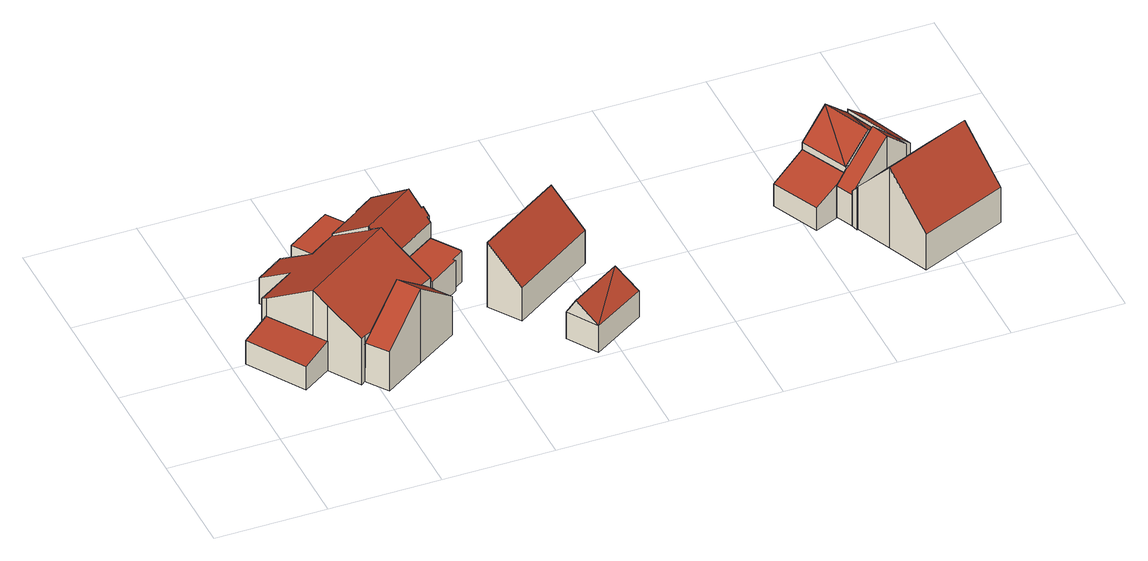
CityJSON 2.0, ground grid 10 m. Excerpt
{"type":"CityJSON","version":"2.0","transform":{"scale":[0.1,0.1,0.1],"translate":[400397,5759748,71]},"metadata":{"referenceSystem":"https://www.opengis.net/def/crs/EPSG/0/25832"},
"CityObjects":{
"building1":{"type":"Building","attributes":{"Gemeindeschluessel":"05515000","Geometrietyp2DReferenz":"3000","function":"31001_1000"},"address":[{"country":"Germany","locality":"Münster","thoroughfareNumber":"55","thoroughfareName":"Twerenfeldweg"}],"children":["building1-1","building1-2","building1-3","building1-4","building1-5","building1-6"]},
"building1-1":{"type":"BuildingPart","attributes":{"roofType":"1000","measuredHeight":3.1},"parents":["building1"],"geometry":[{"type":"Solid","lod":"2","boundaries":[[[[0,1,2,3]],[[4,5,1,0]],[[6,7,5,4]],[[8,9,7,6]],[[10,11,12,13]],[[14,15,11,10]],[[3,2,15,14]],[[10,13,8,6,4,0,3,14]],[[1,5,7,9,12,11,15,2]],[[9,8,13,12]]]],"semantics":{"surfaces":[{"type":"WallSurface"},{"type":"RoofSurface"},{"type":"GroundSurface"},{"type":"ClosureSurface"}],"values":[[0,0,0,0,0,0,0,1,2,3]]}}]},
"building1-2":{"type":"BuildingPart","attributes":{"roofType":"3100","measuredHeight":7.21},"parents":["building1"],"geometry":[{"type":"Solid","lod":"2","boundaries":[[[[16,17,18,19]],[[20,13,12,17,16]],[[21,22,9,8,23]],[[24,25,26,27,28]],[[29,30,25,24]],[[31,32,30,29]],[[33,34,32,31]],[[35,36,34,33]],[[19,18,36,35]],[[29,24,28,37,38,31]],[[39,40,21,23,20,16,19,35,33,31,38]],[[17,12,9,22,41,42,43,26,25,30,32,34,36,18]],[[13,20,23,8]],[[9,12,13,8]],[[39,38,44]],[[41,40,39,44,42]],[[22,21,40,41]],[[45,44,38,37]],[[44,45,46,43,42]],[[27,46,45,37,28]],[[26,43,46,27]]]],"semantics":{"surfaces":[{"type":"WallSurface"},{"type":"RoofSurface"},{"type":"GroundSurface"},{"type":"ClosureSurface"}],"values":[[0,0,0,0,0,0,0,0,0,1,1,2,0,3,0,3,3,0,3,0,3]]}}]},
"building1-3":{"type":"BuildingPart","attributes":{"roofType":"3100","measuredHeight":7.59},"parents":["building1"],"geometry":[{"type":"Solid","lod":"2","boundaries":[[[[47,48,49,50]],[[51,52,48,47]],[[53,54,52,51]],[[55,56,54,53]],[[57,56,55]],[[58,59,60,22,21,61]],[[62,63,64,65,66]],[[67,68,69,63,62]],[[70,71,72,73,74]],[[50,49,71,70]],[[67,62,66,75,76,77,58,61,78,79]],[[39,44,45,55,53,51,47,50,70,74,79,78]],[[48,52,54,56,43,42,41,22,60,80,64,63,69,81,72,71,49]],[[46,57,55,45]],[[43,56,57,46]],[[39,78,40]],[[42,44,39,40,41]],[[43,46,45,44,42]],[[21,40,78,61]],[[40,21,22,41]],[[58,77,59]],[[75,66,65]],[[80,76,75,65,64]],[[60,59,77,76,80]],[[68,67,79,82]],[[69,68,82,81]],[[73,82,79,74]],[[82,73,72,81]]]],"semantics":{"surfaces":[{"type":"WallSurface"},{"type":"RoofSurface"},{"type":"GroundSurface"},{"type":"ClosureSurface"}],"values":[[0,0,0,0,0,0,0,0,0,0,1,1,2,0,3,0,3,3,0,3,0,0,3,3,0,3,0,3]]}}]},
"building1-4":{"type":"BuildingPart","attributes":{"roofType":"2100","measuredHeight":3.04},"parents":["building1"],"geometry":[{"type":"Solid","lod":"2","boundaries":[[[[83,84,69,68]],[[85,86,84,83]],[[73,72,86,85]],[[85,83,68,82,73]],[[84,86,72,81,69]],[[81,82,68,69]],[[72,73,82,81]]]],"semantics":{"surfaces":[{"type":"WallSurface"},{"type":"RoofSurface"},{"type":"GroundSurface"},{"type":"ClosureSurface"}],"values":[[0,0,0,1,2,3,3]]}}]},
"building1-5":{"type":"BuildingPart","attributes":{"roofType":"3100","measuredHeight":7.63},"parents":["building1"],"geometry":[{"type":"Solid","lod":"2","boundaries":[[[[87,88,89,90]],[[91,92,88,87]],[[93,94,92,91]],[[65,64,94,93]],[[95,96,60,59]],[[90,89,96,95]],[[75,65,93,91,97]],[[87,90,95,59,77,97,91]],[[88,92,94,64,80,60,96,89]],[[75,97,76]],[[64,65,75,76,80]],[[76,97,77]],[[76,77,59,60,80]]]],"semantics":{"surfaces":[{"type":"WallSurface"},{"type":"RoofSurface"},{"type":"GroundSurface"},{"type":"ClosureSurface"}],"values":[[0,0,0,0,0,0,1,1,2,0,3,0,3]]}}]},
"building1-6":{"type":"BuildingPart","attributes":{"roofType":"1000","measuredHeight":3.08},"parents":["building1"],"geometry":[{"type":"Solid","lod":"2","boundaries":[[[[98,99,100,101]],[[102,25,99,98]],[[27,26,25,102]],[[101,100,56,57]],[[46,27,102,98,101,57]],[[99,25,26,43,56,100]],[[26,27,46,43]],[[43,46,57,56]]]],"semantics":{"surfaces":[{"type":"WallSurface"},{"type":"RoofSurface"},{"type":"GroundSurface"},{"type":"ClosureSurface"}],"values":[[0,0,0,0,1,2,3,3]]}}]},
"building2":{"type":"Building","attributes":{"Gemeindeschluessel":"05515000","Geometrietyp2DReferenz":"3000","function":"31001_1310","roofType":"2100","measuredHeight":6.58},"geometry":[{"type":"Solid","lod":"2","boundaries":[[[[103,104,105,106]],[[107,108,104,103]],[[109,110,108,107]],[[106,105,110,109]],[[107,103,106,109]],[[104,108,110,105]]]],"semantics":{"surfaces":[{"type":"WallSurface"},{"type":"RoofSurface"},{"type":"GroundSurface"}],"values":[[0,0,0,0,1,2]]}}]},
"building3":{"type":"Building","attributes":{"Gemeindeschluessel":"05515000","Geometrietyp2DReferenz":"3000","function":"31001_2460","roofType":"3100","measuredHeight":4.35},"geometry":[{"type":"Solid","lod":"2","boundaries":[[[[111,112,113,114]],[[115,116,112,111]],[[117,118,116,115]],[[114,113,118,117]],[[111,119,115]],[[117,120,114]],[[111,114,120]],[[120,119,111]],[[119,120,117]],[[117,115,119]],[[112,116,118,113]]]],"semantics":{"surfaces":[{"type":"WallSurface"},{"type":"RoofSurface"},{"type":"GroundSurface"}],"values":[[0,0,0,0,0,0,1,1,1,1,2]]}}]},
"building4":{"type":"Building","attributes":{"Gemeindeschluessel":"05515000","Geometrietyp2DReferenz":"3000","function":"51009_1610","roofType":"2100","measuredHeight":3.91},"geometry":[{"type":"Solid","lod":"2","boundaries":[[[[121,122,123,124]],[[125,126,122,121]],[[127,128,126,125]],[[129,130,128,127]],[[124,123,130,129]],[[127,125,121,124,129]],[[122,126,128,130,123]]]],"semantics":{"surfaces":[{"type":"WallSurface"},{"type":"RoofSurface"},{"type":"GroundSurface"}],"values":[[0,0,0,0,0,1,2]]}}]},
"building5":{"type":"Building","attributes":{"Gemeindeschluessel":"05515000","Geometrietyp2DReferenz":"3000","function":"31001_1000"},"address":[{"country":"Germany","locality":"Münster","thoroughfareNumber":"61","thoroughfareName":"Twerenfeldweg"}],"children":["building5-1","building5-2","building5-3","building5-4"]},
"building5-1":{"type":"BuildingPart","attributes":{"roofType":"3100","measuredHeight":6.91},"parents":["building5"],"geometry":[{"type":"Solid","lod":"2","boundaries":[[[[131,132,133,134]],[[135,136,132,131]],[[137,138,139,140,141]],[[142,143,135,131,134,144,145,146]],[[137,141,147,146,145]],[[148,133,132,136,149,150,140,139]],[[138,137,145,151]],[[139,138,151,148]],[[151,145,144]],[[151,144,134,133,148]],[[142,146,152]],[[136,135,143,153,149]],[[143,142,152,153]],[[154,152,146,147]],[[153,154,150,149]],[[153,152,154]],[[150,154,147,141,140]]]],"semantics":{"surfaces":[{"type":"WallSurface"},{"type":"RoofSurface"},{"type":"GroundSurface"},{"type":"ClosureSurface"}],"values":[[0,0,0,1,1,2,0,3,0,3,0,3,3,0,3,3,3]]}}]},
"building5-2":{"type":"BuildingPart","attributes":{"roofType":"2100","measuredHeight":4.97},"parents":["building5"],"geometry":[{"type":"Solid","lod":"2","boundaries":[[[[155,156,157,158,159]],[[160,161,156,155]],[[141,140,161,160]],[[160,155,159,141]],[[156,161,140,150,157]],[[154,147,141,159,158]],[[140,141,147,154,150]],[[157,150,154,158]]]],"semantics":{"surfaces":[{"type":"WallSurface"},{"type":"RoofSurface"},{"type":"GroundSurface"},{"type":"ClosureSurface"}],"values":[[0,0,0,1,2,0,3,3]]}}]},
"building5-3":{"type":"BuildingPart","attributes":{"roofType":"3100","measuredHeight":6.93},"parents":["building5"],"geometry":[{"type":"Solid","lod":"2","boundaries":[[[[162,163,136,135,164]],[[158,157,163,162]],[[162,165,158]],[[164,166,165]],[[165,162,164]],[[166,142,152,154,158]],[[158,165,166]],[[163,157,150,149,136]],[[158,154,150,157]],[[143,164,135]],[[149,153,143,135,136]],[[150,154,153,149]],[[142,166,164,143]],[[152,142,143,153]],[[152,153,154]]]],"semantics":{"surfaces":[{"type":"WallSurface"},{"type":"RoofSurface"},{"type":"GroundSurface"},{"type":"ClosureSurface"}],"values":[[0,0,0,1,1,1,1,2,3,0,3,3,0,3,3]]}}]},
"building5-4":{"type":"BuildingPart","attributes":{"roofType":"3100","measuredHeight":8.26},"parents":["building5"],"geometry":[{"type":"Solid","lod":"2","boundaries":[[[[167,168,139,138]],[[169,170,168,167]],[[171,172,170,169]],[[173,174,172,171]],[[175,176,174,173]],[[177,178,176,175]],[[179,180,178,177]],[[181,134,133,180,179]],[[173,171,169,175]],[[167,138,151,144,181,179,177,175,169]],[[148,139,168,170,172,174,176,178,180,133]],[[181,144,134]],[[148,151,138,139]],[[133,134,144,151,148]]]],"semantics":{"surfaces":[{"type":"WallSurface"},{"type":"RoofSurface"},{"type":"GroundSurface"},{"type":"ClosureSurface"}],"values":[[0,0,0,0,0,0,0,0,1,1,2,0,3,3]]}}]}
},
"vertices":[
[203,121,41],[203,121,10],[213,128,10],[213,128,41],[204,119,41],[204,119,10],[176,100,41],[176,100,10],[156,128,41],[156,128,10],[198,152,41],[198,152,10],[197,154,10],[197,154,41],[213,130,41],[213,130,10],
[195,157,61],[195,157,10],[197,158,10],[197,158,61],[197,154,57],[147,122,58],[147,122,10],[156,128,57],[147,191,57],[147,191,10],[147,190,10],[147,190,41],[147,190,57],[165,203,57],[165,203,10],[185,172,82],[185,172,10],[192,162,68],[192,162,10],[194,163,68],[194,163,10],[117,170,58],[136,139,82],[137,138,80],[143,129,67],[143,129,10],[136,139,10],[117,170,10],[136,139,78],[117,170,56],[117,170,41],
[51,165,36],[51,165,10],[67,139,10],[67,139,55],[76,181,37],[76,181,10],[93,154,56],[93,154,10],[106,163,56],[106,163,10],[106,163,41],[169,88,56],[169,88,46],[169,88,10],[147,122,81],[86,34,57],[86,34,10],[90,37,10],[90,37,50],[90,37,57],[68,62,77],[68,62,40],[68,62,10],[33,117,55],[33,117,10],[35,112,10],[35,112,40],[35,112,58],[97,41,56],[128,61,56],[159,82,56],[143,129,86],[60,74,86],[128,61,10],[60,74,10],[60,74,40],
[42,45,34],[42,45,10],[10,96,34],[10,96,10],
[179,66,50],[179,66,10],[167,83,10],[167,83,50],[141,42,86],[141,42,10],[104,18,50],[104,18,10],[171,86,46],[171,86,10],[128,61,86],
[130,216,41],[130,216,10],[89,189,10],[89,189,41],[147,191,41],
[316,115,41],[316,115,7],[298,143,7],[298,143,73],[240,65,41],[240,65,7],[221,93,73],[221,93,7],
[281,3,34],[281,3,7],[329,33,7],[329,33,34],[264,30,34],[264,30,7],[311,60,34],[311,60,7],[269,22,50],[316,52,50],
[487,128,28],[487,128,5],[507,85,5],[507,85,28],[518,142,44],[518,142,5],[538,99,44],[538,99,5],[528,94,39],[528,94,5],
[528,94,38],[528,94,6],[535,78,6],[535,78,38],[538,99,48],[538,99,6],[593,103,55],[593,103,42],[593,103,6],[588,116,6],[588,116,55],[564,110,73],[542,100,51],[539,80,42],[573,95,75],[567,111,75],[586,119,55],[573,95,6],[567,111,6],[586,119,6],[573,95,42],[567,111,71],[567,111,51],[586,119,51],
[585,172,38],[585,172,6],[567,164,6],[567,164,51],[567,164,55],[605,123,38],[605,123,6],
[518,142,51],[518,142,6],[538,99,51],[543,153,75],[562,109,75],
[616,113,42],[616,113,6],[632,74,88],[632,74,6],[648,36,42],[648,36,6],[568,2,42],[568,2,6],[552,40,88],[552,40,6],[538,73,49],[538,73,6],[537,72,49],[537,72,6],[535,78,42]
]}
